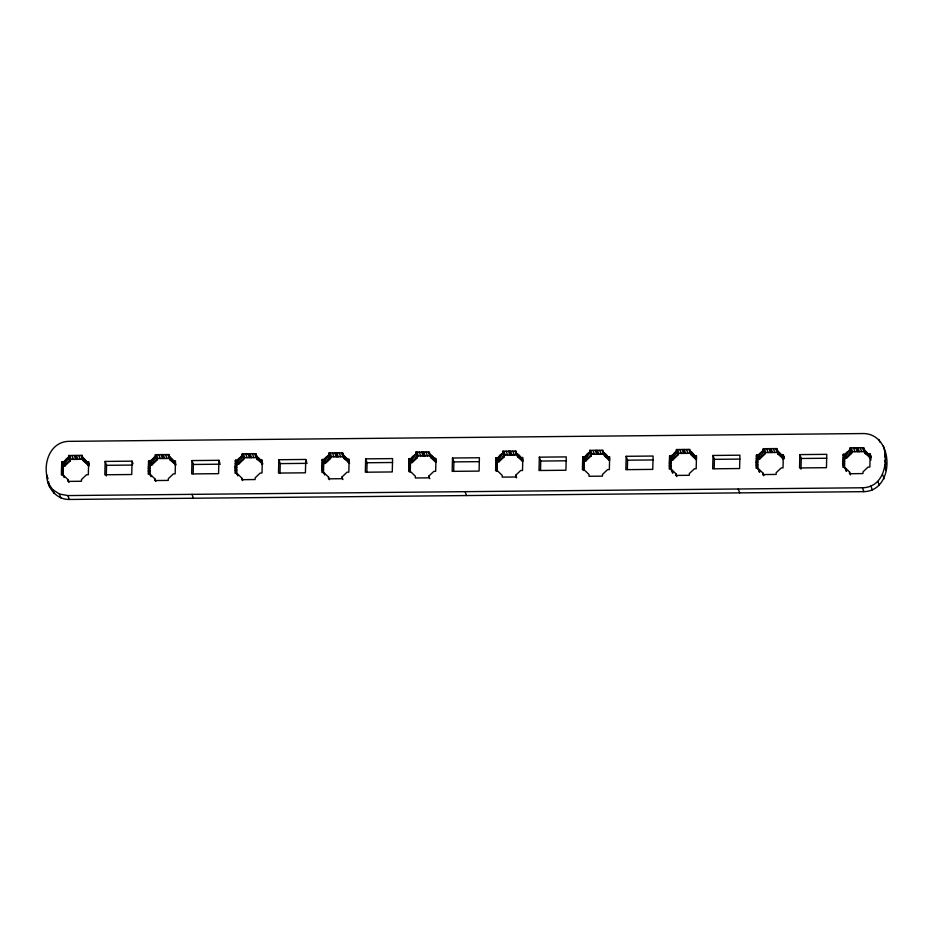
<?xml version="1.0" encoding="UTF-8"?>
<svg xmlns="http://www.w3.org/2000/svg" width="933" height="933" viewBox="0 0 933 933"><rect width="100%" height="100%" fill="white"/><g stroke="black" fill="none" stroke-linecap="round" stroke-linejoin="round"><path stroke-width="1.4" d="M46.65 474.932C44.061 459.829 51.816 441.437 69.17 441.344L863.736 433.542C894.479 434.358 894.969 490.968 863.83 491.656L69.264 499.458C56.015 499.656 46.953 487.353 46.65 474.932L48.061 478.816M87.737 461.8L89.16 465.695L83.445 461.019L82.069 455.397L68.61 455.526L68.564 457.263L63.526 462.045L61.718 462.057L61.403 474.99L63.211 474.979L68.016 479.667L68.96 482.524M61.718 462.057L63.141 465.952L62.896 475.643L61.485 471.76M68.016 479.667L67.981 481.393L81.439 481.265L81.486 479.527L86.524 474.745L88.332 474.734L88.647 461.8L86.839 461.812L82.034 457.123L82.069 455.397M63.141 465.952L64.937 465.929L69.987 461.147L68.61 455.526M105.149 461.427L104.823 474.78L131.74 474.512L132.066 461.159L105.149 461.427L106.56 465.31L106.304 475.993M170.319 458.698L168.908 454.546L155.449 454.674L155.403 456.412L150.365 461.194L148.557 461.205L148.242 474.139L150.05 474.127L154.855 478.804L155.799 481.405M148.557 461.205L149.98 465.101L149.735 474.792L148.324 470.908M154.855 478.804L154.82 480.542L168.278 480.413L168.313 478.676L173.363 473.894L175.159 473.871L175.486 460.949L173.678 460.96L168.861 456.272L168.908 454.546M149.98 465.101L151.776 465.077L156.826 460.296L155.449 454.674M174.576 460.949L175.999 464.844L170.284 460.167L168.885 455.409M191.988 460.575L191.662 473.917L218.579 473.661L218.905 460.307L191.988 460.575L193.399 464.459L193.166 473.801M235.396 460.354L236.819 464.237L238.615 464.226L243.665 459.444L243.7 457.706L257.158 457.578L255.747 453.695L242.288 453.823L242.242 455.549L237.204 460.342L235.396 460.354L235.081 473.288L236.889 473.264L241.694 477.953L242.638 480.553M236.819 464.237L236.574 473.941L235.163 470.057M241.694 477.953L241.659 479.69L255.117 479.55L255.152 477.824L260.202 473.043L261.998 473.019L262.313 460.086L260.517 460.109L255.7 455.421L255.747 453.695M261.415 460.097L262.838 463.993L257.123 459.304L255.724 454.558M278.827 459.724L278.5 473.066L305.418 472.809L305.744 459.456L278.827 459.724L280.238 463.608L280.005 472.949M329.127 452.971L330.539 456.855L343.997 456.727L342.586 452.832L329.127 452.971L329.081 454.698L324.031 459.479L322.235 459.502L321.92 472.436L323.716 472.413L328.533 477.101L329.477 479.69M322.235 459.502L323.646 463.386L323.413 473.089L322.002 469.206M328.533 477.101L328.486 478.839L341.945 478.699L341.991 476.973L347.041 472.191L348.837 472.168L349.152 459.234L347.356 459.258L342.539 454.569L342.586 452.832M323.646 463.386L325.454 463.374L330.492 458.593L330.539 456.855M349.665 463.13L343.95 458.453L342.563 453.706M365.654 458.861L365.328 472.215L392.257 471.946L392.583 458.604L365.654 458.861L367.077 462.756L366.844 472.098M409.074 458.651L408.759 471.585L410.555 471.562L415.372 476.25L415.325 477.976L428.783 477.848L428.83 476.122L433.868 471.34L435.676 471.317L435.991 458.383L434.195 458.406L429.378 453.718L429.425 451.98L415.955 452.12L415.92 453.846L410.87 458.628L409.074 458.651L410.485 462.535L410.252 472.238L408.841 468.343M410.485 462.535L412.293 462.523L417.331 457.73L415.955 452.12M434.475 458.395L435.886 462.29L430.789 457.602L429.402 452.855M452.493 458.01L452.167 471.363L479.084 471.095L479.41 457.753L452.493 458.01L453.916 461.905L453.683 471.247M495.913 457.8L495.598 470.733L497.394 470.71L502.211 475.398L502.164 477.125L515.622 476.996L515.669 475.27L520.707 470.477L522.515 470.465L522.83 457.532L521.022 457.543L516.217 452.867L516.252 451.129L502.794 451.257L502.759 452.995L497.709 457.776L495.913 457.8L497.324 461.683L497.091 471.387L495.668 467.491M497.324 461.683L499.132 461.66L504.17 456.878L504.217 455.152L517.675 455.024M521.314 457.543L522.725 461.438L517.628 456.75L517.652 455.887M539.332 457.158L539.006 470.512L565.923 470.244L566.249 456.89L539.332 457.158L540.743 461.054L540.522 470.395M582.752 456.937L582.425 469.87L584.233 469.859L589.05 474.547L589.003 476.273L602.461 476.145L602.508 474.407L607.546 469.626L609.354 469.614L609.669 456.68L607.861 456.692L603.056 452.004L603.091 450.277L589.633 450.406L591.009 456.027L585.959 460.809L584.163 460.832L582.752 456.937L584.548 456.925L589.598 452.143M584.163 460.832L583.93 470.535L582.507 466.64M591.009 456.027L591.056 454.301L604.514 454.161M608.141 456.692L609.564 460.575L604.467 455.899L604.491 455.036M626.171 456.307L625.845 469.661L652.762 469.392L653.088 456.039L626.171 456.307L627.582 460.191L627.361 469.544M694.98 455.84C698.199 465.555 694.024 451.409 689.884 451.152L689.93 449.426L676.472 449.554L676.425 451.292L671.387 456.074L669.579 456.085L669.264 469.019L671.072 469.007L675.877 473.696L676.822 476.553M669.579 456.085L671.002 459.981L670.757 469.672L669.346 465.789M675.877 473.696L675.842 475.422L689.3 475.294L689.335 473.556L694.385 468.774L696.181 468.763L696.508 455.829L694.7 455.84M671.002 459.981L672.798 459.957L677.848 455.176L676.472 449.554M696.111 459.736L691.306 455.047L691.341 453.31L677.883 453.45M713.01 455.456L712.684 468.809L739.601 468.541L739.927 455.187L713.01 455.456L714.421 459.339L714.188 468.693M778.18 452.727L776.769 448.575L763.311 448.703L763.264 450.429L758.226 455.222L756.418 455.234L756.103 468.168L757.911 468.156L762.716 472.833L763.66 475.433M756.418 455.234L757.841 459.129L757.596 468.821L756.185 464.937M762.716 472.833L762.681 474.57L776.139 474.43L776.174 472.704L781.224 467.923L783.02 467.899L783.335 454.966L781.539 454.989L776.722 450.301L776.769 448.575M757.841 459.129L759.637 459.106L764.687 454.324L764.722 452.587L778.18 452.458L778.145 454.196L783.23 458.873L781.819 454.989M799.849 454.604L799.523 467.946L826.44 467.69L826.766 454.336L799.849 454.604L801.26 458.488L801.004 469.171M864.553 450.312L863.608 447.723L850.15 447.852L850.103 449.578L845.065 454.359L843.257 454.383L842.942 467.316L844.738 467.293L849.555 471.981L850.488 474.85M843.257 454.383L844.668 458.266L844.435 467.969L843.024 464.086M849.555 471.981L849.508 473.719L862.978 473.579L863.013 471.853L868.063 467.071L869.859 467.048L870.174 454.114L868.378 454.138L863.561 449.449L863.608 447.723M844.668 458.266L846.476 458.255L851.514 453.473L851.561 451.735L865.019 451.607L864.984 453.333L870.687 458.01L869.276 454.126M48.154 483.026L52.645 489.615L59.444 494.024L67.852 495.575L862.407 487.772C883.551 487.423 888.648 462.64 883.423 446.079M70.022 459.421L83.492 459.281M156.861 458.57L170.319 458.43M417.378 456.004L430.836 455.875M106.56 465.31L132.066 465.066M193.399 464.459L220.316 464.191M280.238 463.608L307.155 463.339M367.077 462.756L392.571 462.5M453.916 461.905L479.41 461.648M540.743 461.054L566.249 460.797M627.582 460.191L653.088 459.946M714.421 459.339L739.927 459.094M801.26 458.488L826.766 458.243M884.939 454.184L886.35 458.068M878.933 439.501L879.877 442.09M884.892 456.132L886.303 460.027M884.787 460.435L886.198 464.331M884.671 464.739L886.093 468.634M884.624 466.698L886.047 470.582M882.723 474.827L884.134 478.722M870.174 454.114L871.119 456.715M869.894 454.126L870.839 456.715M870.151 455.129L871.095 457.718M870.104 457.357L871.037 459.946M868.658 454.138L870.069 458.021M868.378 454.138L869.789 458.021M867.433 452.738L868.845 456.622M877.906 481.51L879.329 485.393M866.302 451.479L867.713 455.362M865.008 450.382L866.419 454.266M863.596 447.992L865.019 451.875M863.585 448.586L864.996 452.47M863.573 449.181L864.984 453.065M863.561 449.449L864.984 453.333M862.558 447.723L863.97 451.619M860.238 447.747L861.66 451.642M857.928 447.77L859.34 451.665M870.897 486.046L872.308 489.93M856.879 447.782L858.29 451.677M855.829 447.793L857.24 451.689M853.508 447.817L854.931 451.7M851.199 447.84L852.61 451.724M850.15 447.852L851.549 452.004M850.126 448.715L851.537 452.598M850.115 449.309L851.526 453.205M850.103 449.578L851.514 453.473M862.407 487.772L863.83 491.656M848.61 450.534L850.033 454.429M847.269 451.665L848.68 455.549M846.079 452.948L847.491 456.832M845.065 454.359L846.476 458.255M844.773 454.371L846.196 458.255M844.155 454.371L845.578 458.266M843.537 454.383L844.96 458.266M843.234 455.397L844.645 459.281M843.175 457.613L844.598 461.508M843.129 459.841L844.54 463.724M843.105 460.844L844.517 464.739M843.07 461.858L844.493 465.742M845.695 468.693L846.639 471.293M844.738 467.293L846.161 471.188M783.335 454.966L784.28 457.567M783.055 454.977L784 457.567M783.312 455.98L784.256 458.57M782.437 454.977L783.86 458.873M781.539 454.989L782.95 458.873M780.594 453.59L782.006 457.473M779.463 452.33L780.874 456.225M778.169 451.234L779.58 455.117M776.746 449.438L778.169 453.321M776.734 450.033L778.145 453.916M776.722 450.301L778.145 454.196M775.72 448.586L777.131 452.47M773.399 448.61L774.822 452.493M771.09 448.621L772.501 452.517M770.04 448.633L771.451 452.528M768.99 448.645L770.401 452.54M766.669 448.668L768.092 452.563M764.36 448.691L765.771 452.587M763.311 448.703L764.722 452.867M763.287 449.566L764.698 453.461M763.276 450.161L764.687 454.324M761.783 451.397L763.194 455.281M760.43 452.517L761.841 456.412M759.24 453.8L760.652 457.683M758.226 455.222L759.637 459.106M757.946 455.222L759.357 459.106M757.316 455.222L758.739 459.118M756.698 455.234L758.121 459.118M762.716 473.113L763.66 475.702M756.395 456.249L757.806 460.132M756.336 458.465L757.759 462.36M756.29 460.692L757.701 464.576M756.266 461.707L757.678 465.59M758.856 469.544L759.8 472.145M756.243 462.71L757.654 466.605M757.911 468.156L759.322 472.04M738.26 488.985L739.671 492.881M695.598 455.829L696.543 458.43M693.755 454.441L695.167 458.336M692.624 453.181L694.035 457.077M691.33 452.085L692.753 455.969M690.385 451.584L691.33 454.173M689.895 450.884L691.306 455.047M688.881 449.438L690.292 453.321M686.571 449.461L687.983 453.345M684.251 449.484L685.673 453.368M683.201 449.496L684.612 453.38M682.151 449.496L683.562 453.391M679.842 449.519L681.253 453.415M677.521 449.543L678.944 453.438M676.46 449.823L677.883 453.718M676.448 450.417L677.871 454.313M676.437 451.012L677.848 455.176M674.944 452.248L676.355 456.132M673.591 453.368L675.002 457.263M672.401 454.651L673.813 458.546M671.387 456.074L672.798 459.957M671.107 456.074L672.518 459.957M670.489 456.085L671.9 459.969M669.871 456.085L671.282 459.969M669.556 457.1L670.979 460.984M669.509 459.328L670.92 463.211M669.451 461.543L670.862 465.439M669.428 462.558L670.839 466.442M672.017 470.407L672.961 472.996M669.404 463.561L670.815 467.456M671.072 469.007L672.483 472.891M608.771 456.692L609.704 459.281M607.861 456.692L609.284 460.587M606.916 455.292L608.328 459.188M605.785 454.033L607.208 457.928M604.491 452.937L605.914 456.82M603.056 451.735L604.467 455.899M602.042 450.289L603.453 454.173M599.732 450.312L601.144 454.196M597.412 450.336L598.834 454.219M596.362 450.347L597.785 454.231M595.312 450.359L596.723 454.243M593.003 450.382L594.414 454.266M590.682 450.394L592.105 454.289M589.633 450.406L591.044 454.569M589.609 451.28L591.032 455.164M589.598 451.875L591.009 455.759M588.105 453.1L589.516 456.983M586.752 454.231L588.175 458.115M585.562 455.502L586.974 459.398M584.548 456.925L585.959 460.809M584.268 456.925L585.679 460.82M583.65 456.937L585.061 460.82M583.032 456.937L584.443 460.832M582.717 457.951L584.14 461.835M582.67 460.179L584.081 464.063M582.612 462.395L584.023 466.29M582.589 463.409L584 467.293M582.565 464.424L583.976 468.308M521.932 457.543L522.877 460.132M521.022 457.543L522.445 461.438M520.078 456.155L521.5 460.039M518.946 454.896L520.369 458.779M517.652 453.788L519.075 457.683M516.217 452.587L517.64 456.482M516.217 452.867L517.628 456.75M515.203 451.14L516.625 455.024M512.893 451.164L514.305 455.047M510.584 451.187L511.995 455.071M509.523 451.199L510.946 455.082M508.473 451.21L509.896 455.094M515.669 475.27L516.614 477.859M506.164 451.234L507.575 455.117M503.843 451.257L505.266 455.141M502.794 451.257L504.205 455.421M502.782 452.132L504.193 456.015M502.759 452.727L504.17 456.878M501.266 453.951L502.677 457.835M499.913 455.082L501.336 458.966M498.723 456.365L500.146 460.249M497.709 457.776L499.132 461.66M497.429 457.776L498.84 461.672M496.811 457.788L498.222 461.672M496.193 457.788L497.604 461.683M495.889 458.803L497.301 462.698M495.831 461.03L497.242 464.914M495.773 463.246L497.196 467.141M495.75 464.261L497.161 468.144M495.726 465.275L497.137 469.159M465.124 491.668L466.547 495.563M435.093 458.395L436.038 460.984M434.195 458.406L435.606 462.29M433.239 457.007L434.661 460.89M432.119 455.747L433.53 459.631M430.824 454.639L432.236 458.535M429.39 453.45L430.789 457.602M428.364 451.992L429.786 455.887M426.054 452.015L427.466 455.91M423.745 452.039L425.156 455.922M422.696 452.05L424.107 455.934M421.634 452.062L423.057 455.945M428.83 476.122L429.775 478.711M419.325 452.085L420.736 455.969M417.016 452.108L418.427 455.992M415.955 452.388L417.366 456.272M415.943 452.983L417.354 456.867M415.92 453.578L417.331 457.73M414.427 454.803L415.85 458.698M413.086 455.934L414.497 459.817M411.885 457.217L413.307 461.1M410.87 458.628L412.293 462.523M410.59 458.628L412.013 462.523M409.972 458.639L411.383 462.523M409.354 458.651L410.765 462.535M409.051 459.654L410.462 463.549M408.992 461.882L410.403 465.765M408.934 464.109L410.357 467.993M408.911 465.112L410.333 469.007M408.887 466.127L410.31 470.01M348.254 459.246L349.199 461.835M347.636 459.258L349.047 463.141M347.356 459.258L348.767 463.141M346.411 457.858L347.822 461.742M345.28 456.599L346.691 460.482M343.985 455.502L345.397 459.386M342.574 453.111L343.997 456.995M342.551 454.301L343.95 458.453M341.536 452.843L342.947 456.738M339.215 452.867L340.638 456.762M336.906 452.89L338.317 456.785M335.857 452.902L337.268 456.797M334.807 452.913L336.218 456.797M341.991 476.973L342.936 479.562M332.486 452.937L333.909 456.82M330.177 452.96L331.588 456.843M329.116 453.24L330.527 457.123M329.104 453.835L330.515 457.718M329.092 454.429L330.504 458.313M329.081 454.698L330.492 458.593M327.588 455.654L329.011 459.549M326.247 456.785L327.658 460.669M325.057 458.068L326.468 461.952M324.031 459.479L325.454 463.374M323.751 459.491L325.174 463.374M323.133 459.491L324.556 463.386M322.515 459.502L323.938 463.386M322.212 460.517L323.623 464.401M322.153 462.733L323.576 466.628M322.107 464.961L323.518 468.844M322.072 465.964L323.494 469.859M322.048 466.978L323.471 470.862M323.716 472.413L324.661 475.014M305.744 459.456L306.689 462.045M260.797 460.109L262.208 463.993M260.517 460.109L261.928 463.993M259.572 458.709L260.983 462.593M258.441 457.45L259.852 461.345M257.146 456.354L258.558 460.237M255.735 453.963L257.158 457.846M255.712 455.152L257.123 459.036M255.7 455.421L257.123 459.304M254.697 453.695L256.108 457.59M252.377 453.718L253.799 457.613M250.067 453.741L251.478 457.636M249.018 453.753L250.429 457.648M247.968 453.765L249.379 457.66M245.647 453.788L247.07 457.683M243.338 453.811L244.749 457.695M242.288 453.823L243.7 457.986M242.265 454.686L243.676 458.581M242.253 455.281L243.665 459.444M240.761 456.505L242.172 460.401M239.408 457.636L240.819 461.532M238.218 458.919L239.629 462.803M237.204 460.342L238.615 464.226M236.924 460.342L238.335 464.226M236.294 460.342L237.717 464.237M235.676 460.354L237.099 464.237M235.373 461.369L236.784 465.252M235.314 463.584L236.737 467.48M235.268 465.812L236.679 469.696M235.244 466.827L236.655 470.71M235.209 467.83L236.632 471.725M236.889 473.264L237.822 475.865M218.905 460.307L219.85 462.896M192 494.35L193.411 498.245M173.958 460.96L175.381 464.844M173.678 460.96L175.089 464.844M172.733 459.561L174.144 463.456M171.602 458.301L173.013 462.197M170.307 457.205L171.719 461.089M168.873 456.004L170.284 460.167M167.858 454.558L169.27 458.441M165.549 454.581L166.96 458.465M163.228 454.604L164.651 458.488M162.179 454.604L163.59 458.5M161.129 454.616L162.54 458.511M158.808 454.639L160.231 458.535M156.499 454.663L157.91 458.558M155.438 454.942L156.861 458.838M155.426 455.537L156.837 459.433M155.414 456.132L156.826 460.296M153.922 457.368L155.333 461.252M152.569 458.488L153.98 462.383M151.379 459.771L152.79 463.666M150.365 461.194L151.776 465.077M150.085 461.194L151.496 465.077M149.467 461.194L150.878 465.089M148.837 461.205L150.26 465.089M148.534 462.22L149.956 466.103M148.487 464.436L149.898 468.331M148.429 466.663L149.84 470.547M148.405 467.678L149.816 471.562M148.382 468.681L149.793 472.576M150.05 474.127L150.994 476.716M132.066 461.159L133.011 463.759M88.367 461.8L89.3 464.389M87.119 461.812L88.542 465.695M86.839 461.812L88.262 465.707M85.894 460.412L87.305 464.307M84.763 459.153L86.186 463.048M83.469 458.056L84.891 461.94M82.069 455.666L83.48 459.561M82.046 456.26L83.469 460.156M82.034 456.855L83.445 461.019M81.019 455.409L82.431 459.293M78.71 455.432L80.121 459.316M76.389 455.456L77.812 459.339M75.34 455.467L76.763 459.351M74.29 455.467L75.701 459.363M71.981 455.491L73.392 459.386M69.66 455.514L71.083 459.409M68.61 455.794L70.022 459.689M68.587 456.389L70.01 460.284M68.575 456.983L69.987 460.879M68.564 457.263L69.987 461.147M67.083 458.22L68.494 462.103M65.73 459.339L67.153 463.234M64.54 460.622L65.951 464.517M63.526 462.045L64.937 465.929M63.246 462.045L64.657 465.929M62.628 462.057L64.039 465.94M62.01 462.057L63.421 465.952M61.695 463.071L63.117 466.955M61.648 465.299L63.059 469.182M61.59 467.515L63.001 471.41M61.566 468.529L62.977 472.413M61.543 469.532L62.954 473.428M63.211 474.979L64.155 477.568M67.852 495.575L69.264 499.458M59.444 494.024L60.855 497.907M52.645 489.615L54.067 493.499M48.563 481.521L49.577 486.921"/></g></svg>
